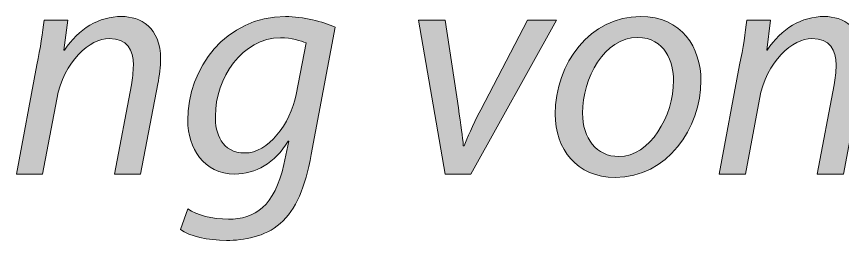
# Model space of a CAD drawing. Header units: inches. Extents: x 0 to 395, y 0 to 191.
# Drawn here: x 346.69 to 359.15, y 150.96 to 154.34 of the extents above; entities that cross this region are included whole.
import ezdxf

# ---------------------------------------------------------------- set-up
doc = ezdxf.new("R2010")
doc.units = ezdxf.units.IN
doc.header["$MEASUREMENT"] = 0
doc.layers.add('Template', color=7, linetype='Continuous')

# ---------------------------------------------------------------- blocks, each defined once
blk = doc.blocks.new('block 3')
at = {"layer": 'Template', "true_color": 0xf6921e}
h = blk.add_hatch(color=30, dxfattribs=at)
h.dxf.hatch_style = 2
edge = h.paths.add_edge_path()
edge.add_spline(control_points=[(346.688, 151.962), (346.688, 151.962), (346.996, 153.609), (346.996, 153.609), (347.049, 153.868), (347.082, 154.094), (347.106, 154.286), (347.106, 154.286), (347.461, 154.286), (347.461, 154.286), (347.461, 154.286), (347.404, 153.83), (347.404, 153.83), (347.404, 153.83), (347.413, 153.83), (347.413, 153.83), (347.62, 154.156), (347.937, 154.339), (348.273, 154.339), (348.551, 154.339), (348.863, 154.18), (348.863, 153.695), (348.863, 153.59), (348.844, 153.446), (348.82, 153.321), (348.82, 153.321), (348.561, 151.962), (348.561, 151.962), (348.561, 151.962), (348.168, 151.962), (348.168, 151.962), (348.168, 151.962), (348.422, 153.306), (348.422, 153.306), (348.436, 153.398), (348.451, 153.503), (348.451, 153.604), (348.451, 153.835), (348.359, 154.007), (348.086, 154.007), (347.802, 154.007), (347.399, 153.667), (347.294, 153.09), (347.294, 153.09), (347.082, 151.962), (347.082, 151.962), (347.082, 151.962), (346.688, 151.962), (346.688, 151.962)], knot_values=[0, 0, 0, 0, 1, 1, 1, 2, 2, 2, 3, 3, 3, 4, 4, 4, 5, 5, 5, 6, 6, 6, 7, 7, 7, 8, 8, 8, 9, 9, 9, 10, 10, 10, 11, 11, 11, 12, 12, 12, 13, 13, 13, 14, 14, 14, 15, 15, 15, 16, 16, 16, 16], degree=3, periodic=1)
h = blk.add_hatch(color=30, dxfattribs=at)
h.dxf.hatch_style = 2
edge = h.paths.add_edge_path()
edge.add_spline(control_points=[(349.271, 151.434), (349.41, 151.343), (349.645, 151.28), (349.885, 151.28), (350.279, 151.28), (350.587, 151.477), (350.721, 152.106), (350.721, 152.106), (350.798, 152.457), (350.798, 152.457), (350.798, 152.457), (350.788, 152.457), (350.788, 152.457), (350.582, 152.125), (350.298, 151.962), (349.981, 151.962), (349.511, 151.962), (349.271, 152.356), (349.271, 152.769), (349.271, 153.556), (349.847, 154.339), (350.745, 154.339), (351.014, 154.339), (351.312, 154.262), (351.494, 154.176), (351.494, 154.176), (351.134, 152.255), (351.134, 152.255), (351.043, 151.761), (350.908, 151.424), (350.668, 151.213), (350.433, 151.016), (350.121, 150.959), (349.857, 150.959), (349.573, 150.959), (349.304, 151.026), (349.16, 151.122), (349.16, 151.122), (349.271, 151.434), (349.271, 151.434)], knot_values=[0, 0, 0, 0, 1, 1, 1, 2, 2, 2, 3, 3, 3, 4, 4, 4, 5, 5, 5, 6, 6, 6, 7, 7, 7, 8, 8, 8, 9, 9, 9, 10, 10, 10, 11, 11, 11, 12, 12, 12, 13, 13, 13, 13], degree=3, periodic=1)
edge = h.paths.add_edge_path()
edge.add_spline(control_points=[(351.057, 153.94), (350.98, 153.974), (350.836, 154.017), (350.673, 154.017), (350.092, 154.017), (349.689, 153.407), (349.689, 152.836), (349.684, 152.577), (349.78, 152.279), (350.135, 152.279), (350.476, 152.279), (350.822, 152.711), (350.908, 153.162), (350.908, 153.162), (351.057, 153.94), (351.057, 153.94)], knot_values=[0, 0, 0, 0, 1, 1, 1, 2, 2, 2, 3, 3, 3, 4, 4, 4, 5, 5, 5, 5], degree=3, periodic=1)
h = blk.add_hatch(color=30, dxfattribs=at)
h.dxf.hatch_style = 2
edge = h.paths.add_edge_path()
edge.add_spline(control_points=[(353.154, 154.286), (353.154, 154.286), (353.356, 152.961), (353.356, 152.961), (353.389, 152.697), (353.423, 152.519), (353.428, 152.389), (353.428, 152.389), (353.442, 152.389), (353.442, 152.389), (353.495, 152.514), (353.557, 152.668), (353.692, 152.932), (353.692, 152.932), (354.398, 154.286), (354.398, 154.286), (354.398, 154.286), (354.835, 154.286), (354.835, 154.286), (354.835, 154.286), (353.543, 151.962), (353.543, 151.962), (353.543, 151.962), (353.154, 151.962), (353.154, 151.962), (353.154, 151.962), (352.751, 154.286), (352.751, 154.286), (352.751, 154.286), (353.154, 154.286), (353.154, 154.286)], knot_values=[0, 0, 0, 0, 1, 1, 1, 2, 2, 2, 3, 3, 3, 4, 4, 4, 5, 5, 5, 6, 6, 6, 7, 7, 7, 8, 8, 8, 9, 9, 9, 10, 10, 10, 10], degree=3, periodic=1)
h = blk.add_hatch(color=30, dxfattribs=at)
h.dxf.hatch_style = 2
edge = h.paths.add_edge_path()
edge.add_spline(control_points=[(357.014, 153.374), (357.014, 152.654), (356.505, 151.909), (355.722, 151.909), (355.141, 151.909), (354.815, 152.341), (354.815, 152.865), (354.815, 153.633), (355.348, 154.339), (356.102, 154.339), (356.731, 154.339), (357.014, 153.863), (357.014, 153.374)], knot_values=[0, 0, 0, 0, 1, 1, 1, 2, 2, 2, 3, 3, 3, 4, 4, 4, 4], degree=3, periodic=1)
edge = h.paths.add_edge_path()
edge.add_spline(control_points=[(355.228, 152.879), (355.228, 152.5), (355.439, 152.226), (355.775, 152.226), (356.246, 152.226), (356.601, 152.831), (356.601, 153.374), (356.601, 153.643), (356.476, 154.022), (356.058, 154.022), (355.559, 154.022), (355.228, 153.412), (355.228, 152.879)], knot_values=[0, 0, 0, 0, 1, 1, 1, 2, 2, 2, 3, 3, 3, 4, 4, 4, 4], degree=3, periodic=1)
h = blk.add_hatch(color=30, dxfattribs=at)
h.dxf.hatch_style = 2
edge = h.paths.add_edge_path()
edge.add_spline(control_points=[(357.292, 151.962), (357.292, 151.962), (357.599, 153.609), (357.599, 153.609), (357.652, 153.868), (357.685, 154.094), (357.709, 154.286), (357.709, 154.286), (358.065, 154.286), (358.065, 154.286), (358.065, 154.286), (358.007, 153.83), (358.007, 153.83), (358.007, 153.83), (358.016, 153.83), (358.016, 153.83), (358.223, 154.156), (358.54, 154.339), (358.876, 154.339), (359.155, 154.339), (359.467, 154.18), (359.467, 153.695), (359.467, 153.59), (359.448, 153.446), (359.423, 153.321), (359.423, 153.321), (359.164, 151.962), (359.164, 151.962), (359.164, 151.962), (358.77, 151.962), (358.77, 151.962), (358.77, 151.962), (359.025, 153.306), (359.025, 153.306), (359.039, 153.398), (359.054, 153.503), (359.054, 153.604), (359.054, 153.835), (358.962, 154.007), (358.689, 154.007), (358.405, 154.007), (358.002, 153.667), (357.897, 153.09), (357.897, 153.09), (357.685, 151.962), (357.685, 151.962), (357.685, 151.962), (357.292, 151.962), (357.292, 151.962)], knot_values=[0, 0, 0, 0, 1, 1, 1, 2, 2, 2, 3, 3, 3, 4, 4, 4, 5, 5, 5, 6, 6, 6, 7, 7, 7, 8, 8, 8, 9, 9, 9, 10, 10, 10, 11, 11, 11, 12, 12, 12, 13, 13, 13, 14, 14, 14, 15, 15, 15, 16, 16, 16, 16], degree=3, periodic=1)
at = {"layer": 'Template', "lineweight": 0}
for points, knots in [([(346.688, 151.962), (346.688, 151.962), (346.996, 153.609), (346.996, 153.609), (347.049, 153.868), (347.082, 154.094), (347.106, 154.286), (347.106, 154.286), (347.461, 154.286), (347.461, 154.286), (347.461, 154.286), (347.404, 153.83), (347.404, 153.83), (347.404, 153.83), (347.413, 153.83), (347.413, 153.83), (347.62, 154.156), (347.937, 154.339), (348.273, 154.339), (348.551, 154.339), (348.863, 154.18), (348.863, 153.695), (348.863, 153.59), (348.844, 153.446), (348.82, 153.321), (348.82, 153.321), (348.561, 151.962), (348.561, 151.962), (348.561, 151.962), (348.168, 151.962), (348.168, 151.962), (348.168, 151.962), (348.422, 153.306), (348.422, 153.306), (348.436, 153.398), (348.451, 153.503), (348.451, 153.604), (348.451, 153.835), (348.359, 154.007), (348.086, 154.007), (347.802, 154.007), (347.399, 153.667), (347.294, 153.09), (347.294, 153.09), (347.082, 151.962), (347.082, 151.962), (347.082, 151.962), (346.688, 151.962), (346.688, 151.962)], [0, 0, 0, 0, 1, 1, 1, 2, 2, 2, 3, 3, 3, 4, 4, 4, 5, 5, 5, 6, 6, 6, 7, 7, 7, 8, 8, 8, 9, 9, 9, 10, 10, 10, 11, 11, 11, 12, 12, 12, 13, 13, 13, 14, 14, 14, 15, 15, 15, 16, 16, 16, 16]), ([(349.271, 151.434), (349.41, 151.343), (349.645, 151.28), (349.885, 151.28), (350.279, 151.28), (350.587, 151.477), (350.721, 152.106), (350.721, 152.106), (350.798, 152.457), (350.798, 152.457), (350.798, 152.457), (350.788, 152.457), (350.788, 152.457), (350.582, 152.125), (350.298, 151.962), (349.981, 151.962), (349.511, 151.962), (349.271, 152.356), (349.271, 152.769), (349.271, 153.556), (349.847, 154.339), (350.745, 154.339), (351.014, 154.339), (351.312, 154.262), (351.494, 154.176), (351.494, 154.176), (351.134, 152.255), (351.134, 152.255), (351.043, 151.761), (350.908, 151.424), (350.668, 151.213), (350.433, 151.016), (350.121, 150.959), (349.857, 150.959), (349.573, 150.959), (349.304, 151.026), (349.16, 151.122), (349.16, 151.122), (349.271, 151.434), (349.271, 151.434)], [0, 0, 0, 0, 1, 1, 1, 2, 2, 2, 3, 3, 3, 4, 4, 4, 5, 5, 5, 6, 6, 6, 7, 7, 7, 8, 8, 8, 9, 9, 9, 10, 10, 10, 11, 11, 11, 12, 12, 12, 13, 13, 13, 13]), ([(353.154, 154.286), (353.154, 154.286), (353.356, 152.961), (353.356, 152.961), (353.389, 152.697), (353.423, 152.519), (353.428, 152.389), (353.428, 152.389), (353.442, 152.389), (353.442, 152.389), (353.495, 152.514), (353.557, 152.668), (353.692, 152.932), (353.692, 152.932), (354.398, 154.286), (354.398, 154.286), (354.398, 154.286), (354.835, 154.286), (354.835, 154.286), (354.835, 154.286), (353.543, 151.962), (353.543, 151.962), (353.543, 151.962), (353.154, 151.962), (353.154, 151.962), (353.154, 151.962), (352.751, 154.286), (352.751, 154.286), (352.751, 154.286), (353.154, 154.286), (353.154, 154.286)], [0, 0, 0, 0, 1, 1, 1, 2, 2, 2, 3, 3, 3, 4, 4, 4, 5, 5, 5, 6, 6, 6, 7, 7, 7, 8, 8, 8, 9, 9, 9, 10, 10, 10, 10]), ([(357.014, 153.374), (357.014, 152.654), (356.505, 151.909), (355.722, 151.909), (355.141, 151.909), (354.815, 152.341), (354.815, 152.865), (354.815, 153.633), (355.348, 154.339), (356.102, 154.339), (356.731, 154.339), (357.014, 153.863), (357.014, 153.374)], [0, 0, 0, 0, 1, 1, 1, 2, 2, 2, 3, 3, 3, 4, 4, 4, 4]), ([(357.292, 151.962), (357.292, 151.962), (357.599, 153.609), (357.599, 153.609), (357.652, 153.868), (357.685, 154.094), (357.709, 154.286), (357.709, 154.286), (358.065, 154.286), (358.065, 154.286), (358.065, 154.286), (358.007, 153.83), (358.007, 153.83), (358.007, 153.83), (358.016, 153.83), (358.016, 153.83), (358.223, 154.156), (358.54, 154.339), (358.876, 154.339), (359.155, 154.339), (359.467, 154.18), (359.467, 153.695), (359.467, 153.59), (359.448, 153.446), (359.423, 153.321), (359.423, 153.321), (359.164, 151.962), (359.164, 151.962), (359.164, 151.962), (358.77, 151.962), (358.77, 151.962), (358.77, 151.962), (359.025, 153.306), (359.025, 153.306), (359.039, 153.398), (359.054, 153.503), (359.054, 153.604), (359.054, 153.835), (358.962, 154.007), (358.689, 154.007), (358.405, 154.007), (358.002, 153.667), (357.897, 153.09), (357.897, 153.09), (357.685, 151.962), (357.685, 151.962), (357.685, 151.962), (357.292, 151.962), (357.292, 151.962)], [0, 0, 0, 0, 1, 1, 1, 2, 2, 2, 3, 3, 3, 4, 4, 4, 5, 5, 5, 6, 6, 6, 7, 7, 7, 8, 8, 8, 9, 9, 9, 10, 10, 10, 11, 11, 11, 12, 12, 12, 13, 13, 13, 14, 14, 14, 15, 15, 15, 16, 16, 16, 16]), ([(351.057, 153.94), (350.98, 153.974), (350.836, 154.017), (350.673, 154.017), (350.092, 154.017), (349.689, 153.407), (349.689, 152.836), (349.684, 152.577), (349.78, 152.279), (350.135, 152.279), (350.476, 152.279), (350.822, 152.711), (350.908, 153.162), (350.908, 153.162), (351.057, 153.94), (351.057, 153.94)], [0, 0, 0, 0, 1, 1, 1, 2, 2, 2, 3, 3, 3, 4, 4, 4, 5, 5, 5, 5]), ([(355.228, 152.879), (355.228, 152.5), (355.439, 152.226), (355.775, 152.226), (356.246, 152.226), (356.601, 152.831), (356.601, 153.374), (356.601, 153.643), (356.476, 154.022), (356.058, 154.022), (355.559, 154.022), (355.228, 153.412), (355.228, 152.879)], [0, 0, 0, 0, 1, 1, 1, 2, 2, 2, 3, 3, 3, 4, 4, 4, 4])]:
    blk.add_open_spline(points, degree=3, knots=knots, dxfattribs=at)

msp = doc.modelspace()

# ---------------------------------------------------------------- block references
at = {"layer": 'Template'}
msp.add_blockref('block 3', (0, 0), dxfattribs=at)

doc.saveas('drawing.dxf')
